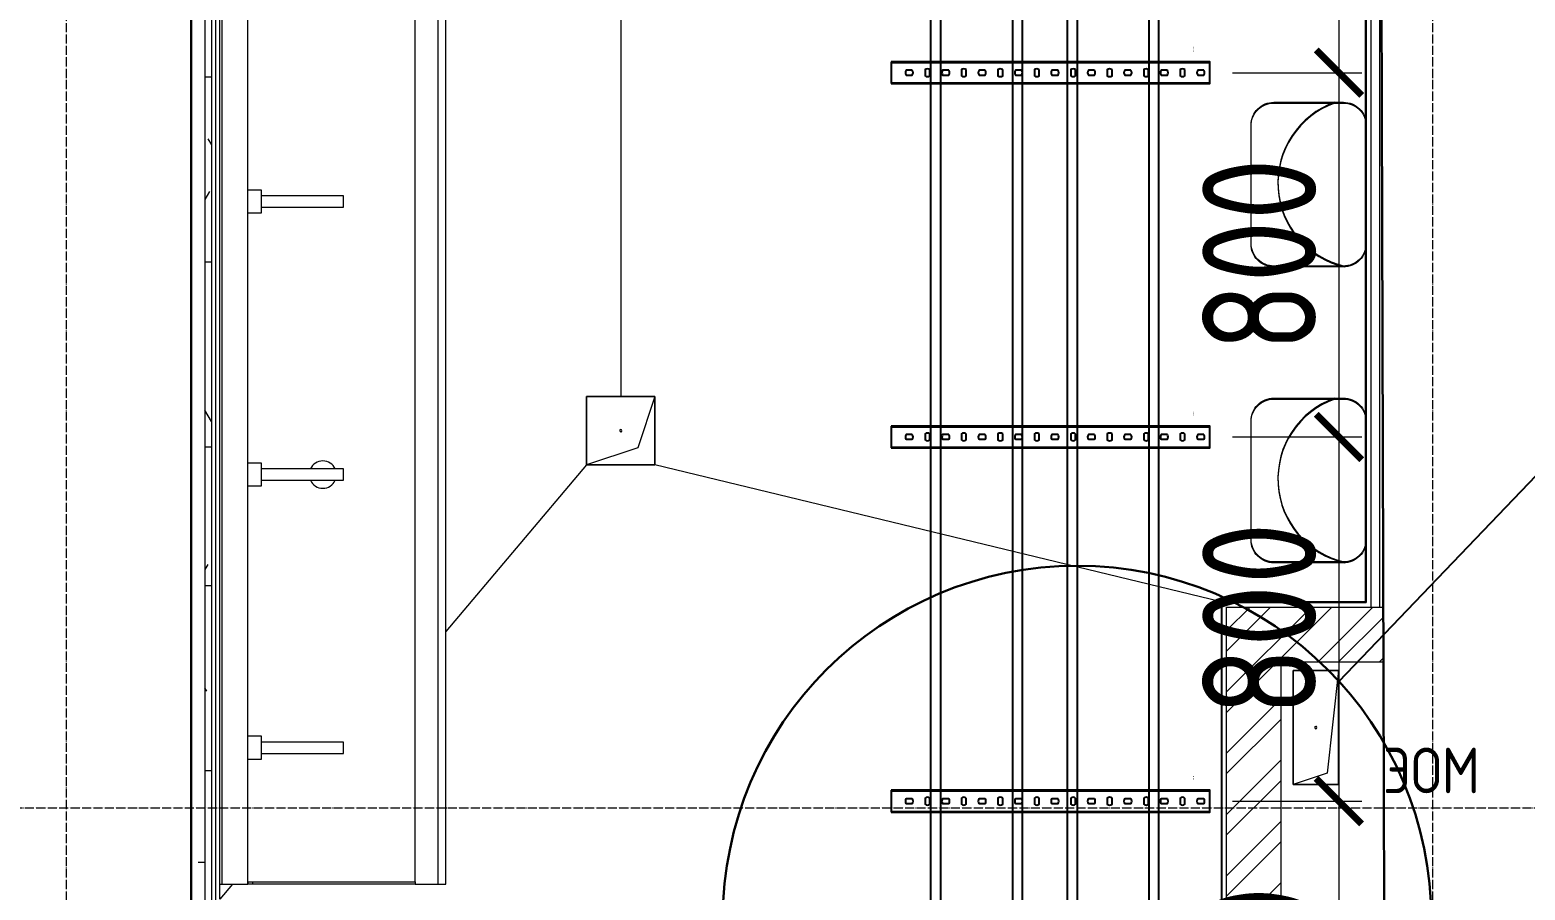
# Model space of a CAD drawing. Header units: millimetres. Extents: x -42533 to 645315, y 3457 to 82611.
# Drawn here: x 72518 to 75801, y 45240 to 47130 of the extents above; entities that cross this region are included whole.
import ezdxf
from ezdxf import colors
from ezdxf.entities.mleader import LeaderData, LeaderLine
from ezdxf.enums import TextEntityAlignment as Align
from ezdxf.math import Vec2, Vec3

# ---------------------------------------------------------------- set-up
doc = ezdxf.new("R2018")
doc.units = ezdxf.units.MM
doc.linetypes.add('ADSK_Линия сетки', pattern=[25, 20, -2.5, 0, -2.5])
for name, color, linetype in [('00_00_потолок_Панели из стали', 7, 'Continuous'), ('ЭОМ_Лотки авар.', 1, 'Continuous'), ('ЭОМ_Лотки рабочие', 5, 'Continuous')]:
    doc.layers.add(name, color=color, linetype=linetype)
for name, color, linetype, lineweight in [('Аннотация', 7, 'Continuous', 18), ('Обобщенные модели', 7, 'Continuous', 18), ('Оси', 253, 'Continuous', 9), ('Перекрытие', 7, 'Continuous', 18), ('Сантехника', 7, 'Continuous', 18), ('Стены внутренние', 7, 'Continuous', 18), ('Стены несущие', 7, 'Continuous', 30), ('Стены отделка', 7, 'Continuous', 30), ('Стены штриховка', 7, 'Continuous', 9), ('ТХ', 5, 'Continuous', 0), ('ШТРИХОВКА', 252, 'Continuous', 15)]:
    doc.layers.add(name, color=color, linetype=linetype, lineweight=lineweight)
doc.layers.add('Линии', color=7, linetype='Continuous', lineweight=9, true_color=0x00a600)
doc.styles.add('GOST Common_5', font='GOST_Common.ttf', dxfattribs={"width": 0.9, "height": 200})
doc.styles.get("Standard").update_dxf_attribs({"font": 'arial.ttf'})
doc.styles.add('М2', font='isocpeur.ttf', dxfattribs={"width": 0.8})
doc.dimstyles.new('М2-100', dxfattribs={"dimtxt": 250, "dimasz": 100, "dimexe": 50, "dimexo": 50, "dimgap": 50, "dimtad": 1, "dimdec": 0, "dimzin": 1, "dimtxsty": 'М2', "dimblk": 'ARCHTICK', "dimcen": 2.5, "dimdle": 50, "dimclre": 256, "dimclrt": 256, "dimadec": 0, "dimazin": 0, "dimtfac": 1, "dimtdec": 0, "dimtix": 1, "dimtmove": 1, "dimatfit": 3, "dimldrblk": 'NONE', "dimfxl": 1, "dimtolj": 1, "dimlwd": 9, "dimlwe": 9, "dimarcsym": 1})

# ---------------------------------------------------------------- blocks, each defined once
blk = doc.blocks.new('ТХ 1 этаж.')
at = {"layer": 'ТХ', "color": 252, "true_color": 0x939598}
for points in [[(55863.8, 12817.9), (55863.8, 13077.7, -0.414214), (55913.8, 13127.7), (56066.7, 13127.7, -0.414214), (56116.7, 13077.7), (56116.7, 12817.9, -0.414214), (56066.7, 12767.9), (55913.8, 12767.9, -0.414214)], [(55863.8, 12167.9), (55863.8, 12427.7, -0.414214), (55913.8, 12477.7), (56066.7, 12477.7, -0.414214), (56116.7, 12427.7), (56116.7, 12167.9, -0.414214), (56066.7, 12117.9), (55913.8, 12117.9, -0.414214)]]:
    blk.add_lwpolyline(points, format="xyb", close=True, dxfattribs=at)
for centre in [(56110.5, 12950.9), (56110.5, 12300.9)]:
    blk.add_arc(centre, 187.6, 109.6167, 257.3478, dxfattribs=at)
blk = doc.blocks.new('ТХ пищеблок....')
at = {"layer": 'ТХ', "color": 8}
for points in [[(2285.3, 1008.2), (2285.3, 1268, -0.414214), (2335.3, 1318), (2488.1, 1318, -0.414214), (2538.1, 1268), (2538.1, 1008.2, -0.414214), (2488.1, 958.2), (2335.3, 958.2, -0.414214)], [(2285.3, 358.2), (2285.3, 618, -0.414214), (2335.3, 668), (2488.1, 668, -0.414214), (2538.1, 618), (2538.1, 358.2, -0.414214), (2488.1, 308.2), (2335.3, 308.2, -0.414214)]]:
    blk.add_lwpolyline(points, format="xyb", close=True, dxfattribs=at)
for centre in [(2531.9, 1141.3), (2531.9, 491.3)]:
    blk.add_arc(centre, 187.6, 109.6167, 257.3478, dxfattribs=at)
blk = doc.blocks.new('1 этаж')
at = {"layer": 'Стены внутренние', "lineweight": 9}
h = blk.add_hatch(dxfattribs=at)
h.set_pattern_fill('FP_12', color=8, style=0, pattern_type=2)
h.set_pattern_definition([(0, (557.2, 188.9), (406.4, 101.6), [33.528, -271.272, 33.528, -271.272, -1625.6]), (0, (557.2, 188.9), (406.4, 101.6), [-609.6, 33.528, -576.072, 33.528, -271.272, -711.2]), (0, (557.2, 188.9), (406.4, 101.6), [-1524, 33.528, -169.672, 33.528, -474.472]), (120, (709.6, 239.7), (-291.18818, 301.15272), [33.528, -271.272, 33.528, -271.272, -1625.6]), (120, (709.6, 239.7), (-291.18818, 301.15272), [-609.6, 33.528, -576.072, 33.528, -271.272, -711.2]), (120, (709.6, 239.7), (-291.18818, 301.15272), [-1524, 33.528, -169.672, 33.528, -474.472]), (240, (760.4, 442.9), (-115.21182, -402.75272), [33.528, -271.272, 33.528, -271.272, -1625.6]), (240, (760.4, 442.9), (-115.21182, -402.75272), [-609.6, 33.528, -576.072, 33.528, -271.272, -711.2]), (240, (760.4, 442.9), (-115.21182, -402.75272), [-1524, 33.528, -169.672, 33.528, -474.472])])
h.paths.add_polyline_path([(46725.389, 13028.573), (46725.389, 16678.823), (46710.389, 16678.823), (46710.389, 13028.573)])
at = {"layer": 'Стены штриховка'}
h = blk.add_hatch(dxfattribs=at)
h.set_pattern_fill('ANSI32', color=8, scale=10)
h.set_pattern_definition([(45, (-31496.66, 188.9), (-67.35192, 67.35192), []), (45, (-31451.76, 188.9), (-67.35192, 67.35192), [])])
h.paths.add_polyline_path([(48953.731, 12915.823), (49073.731, 12915.823), (49073.731, 13454.85), (49298.181, 13454.85), (49297.815, 13574.85), (48953.731, 13574.85)])
at = {"layer": 'Линии', "color": 8}
blk.add_line((47623.615, 15707.633), (47623.615, 14037.633), dxfattribs=at)
at = {"layer": 'Обобщенные модели', "color": 8}
for p, q in [((47548.615, 13887.633), (47548.615, 14037.633)), ((47548.615, 14037.633), (47698.615, 14037.633)), ((47698.615, 14037.633), (47548.615, 14037.633)), ((47548.615, 14037.633), (47548.615, 13887.633)), ((47698.615, 14037.633), (47661.115, 13925.133)), ((47698.615, 14037.633), (47698.615, 13887.633)), ((47698.615, 13887.633), (47698.615, 14037.633)), ((47661.115, 13925.133), (47548.615, 13887.633)), ((47698.615, 13887.633), (47548.615, 13887.633)), ((47548.615, 13887.633), (47698.615, 13887.633)), ((49099.686, 13185.341), (49099.686, 13435.341)), ((49099.686, 13435.341), (49199.686, 13435.341)), ((49199.686, 13435.341), (49099.686, 13435.341)), ((49099.686, 13435.341), (49099.686, 13185.341)), ((49199.686, 13435.341), (49174.686, 13210.341)), ((49199.686, 13435.341), (49199.686, 13185.341)), ((49199.686, 13185.341), (49199.686, 13435.341)), ((49174.686, 13210.341), (49099.686, 13185.341)), ((49199.686, 13185.341), (49099.686, 13185.341)), ((49099.686, 13185.341), (49199.686, 13185.341))]:
    blk.add_line(p, q, dxfattribs=at)
for centre, start, end in [((47623.615, 13962.633), 0, 180), ((47623.615, 13962.633), 120, 180), ((47623.615, 13962.633), 180, 0), ((47623.615, 13962.633), 240, 345), ((47623.615, 13962.633), 15, 90), ((49149.686, 13310.341), 0, 180), ((49149.686, 13310.341), 120, 180), ((49149.686, 13310.341), 180, 0), ((49149.686, 13310.341), 240, 345), ((49149.686, 13310.341), 15, 90)]:
    blk.add_arc(centre, 2.5, start, end, dxfattribs=at)
at = {"layer": 'Оси', "color": 8, "linetype": 'ADSK_Линия сетки'}
for p, q in [((46406.766, -4162.595), (46406.766, 44411.9)), ((49406.766, -4162.595), (49406.766, 44411.9)), ((-9557.528, 13133.902), (56672.201, 13133.902))]:
    blk.add_line(p, q, dxfattribs=at)
at = {"layer": 'Перекрытие', "color": 8}
for p, q in [((47548.615, 13887.633), (47239.389, 13521.252)), ((48941.731, 13586.85), (47698.615, 13887.633)), ((46770.819, 12966.073), (46743.389, 12933.573))]:
    blk.add_line(p, q, dxfattribs=at)
at = {"layer": 'Сантехника', "color": 8}
for p, q in [((46743.389, 12966.073), (46743.389, 16566.073)), ((46748.389, 12966.073), (46748.389, 16566.073)), ((46804.391, 12971.073), (46804.391, 16561.073)), ((47172.431, 12971.073), (47172.431, 16561.073)), ((47222.431, 12966.073), (47222.431, 16566.073)), ((47239.389, 12966.073), (47239.389, 16566.073)), ((46834.389, 14491.073), (46804.389, 14491.073)), ((46834.389, 14441.073), (46834.389, 14491.073)), ((47014.389, 14478.573), (46834.389, 14478.573)), ((47014.389, 14453.573), (47014.389, 14478.573)), ((46834.389, 14453.573), (47014.389, 14453.573)), ((46804.389, 14441.073), (46834.389, 14441.073)), ((46834.389, 13891.073), (46804.389, 13891.073)), ((46834.389, 13841.073), (46834.389, 13891.073)), ((47014.389, 13878.573), (46834.389, 13878.573)), ((47014.389, 13853.573), (47014.389, 13878.573)), ((46804.389, 13841.073), (46834.389, 13841.073)), ((46834.389, 13853.573), (47014.389, 13853.573)), ((46834.389, 13291.073), (46804.389, 13291.073)), ((46834.389, 13241.073), (46834.389, 13291.073)), ((47014.389, 13278.573), (46834.389, 13278.573)), ((47014.389, 13253.573), (47014.389, 13278.573)), ((46804.389, 13241.073), (46834.389, 13241.073)), ((46834.389, 13253.573), (47014.389, 13253.573)), ((46804.389, 12971.073), (46805.788, 12971.073)), ((46804.389, 12971.073), (46815.336, 12971.073)), ((46804.389, 12971.073), (46804.389, 12966.073)), ((46804.391, 12966.073), (46804.391, 12971.073)), ((46815.336, 12971.073), (47172.431, 12971.073)), ((46815.336, 12966.073), (46815.336, 12971.073)), ((47172.431, 12971.073), (47172.431, 12966.073)), ((46743.389, 12966.073), (46748.389, 12966.073)), ((46748.389, 12966.073), (46803.079, 12966.073)), ((46803.079, 12966.073), (46804.391, 12966.073)), ((46815.336, 12966.073), (46804.389, 12966.073)), ((47172.431, 12966.073), (46815.336, 12966.073)), ((47172.431, 12966.073), (47222.431, 12966.073)), ((47222.431, 12966.073), (47239.389, 12966.073))]:
    blk.add_line(p, q, dxfattribs=at)
for start, end in [(90, 155.18283), (24.81717, 90), (204.81717, 270), (270, 335.18283)]:
    blk.add_arc((46969.389, 13866.073), 30, start, end, dxfattribs=at)
at = {"layer": 'Стены несущие', "color": 8}
for p, q in [((46680.389, 12888.573), (46680.389, 20342.827)), ((49290.269, 16052.294), (49299.823, 12915.823))]:
    blk.add_line(p, q, dxfattribs=at)
at = {"layer": 'Стены отделка', "color": 8, "lineweight": 9}
for p, q in [((46710.389, 16613.573), (46710.389, 12888.573)), ((49270.269, 16613.573), (49270.269, 13574.85)), ((49258.201, 16198.573), (49258.201, 13586.85)), ((49290.269, 13574.85), (49290.269, 16052.294)), ((49258.201, 13586.85), (48941.731, 13586.85)), ((48941.731, 13586.85), (48941.731, 12933.573)), ((48953.731, 13574.85), (49297.876, 13574.85)), ((48953.731, 12915.823), (48953.731, 13574.85)), ((49073.731, 12915.823), (49073.731, 13454.85)), ((49073.731, 13454.85), (49298.181, 13454.85)), ((46710.389, 13013.573), (46695.389, 13013.573))]:
    blk.add_line(p, q, dxfattribs=at)
at = {"layer": 'Стены штриховка', "color": 8}
for p, q in [((46725.389, 12918.573), (46725.389, 16598.573)), ((46734.389, 12924.573), (46734.389, 16598.573)), ((49260.201, 16198.573), (49260.201, 13584.85)), ((48943.731, 13584.85), (49260.201, 13584.85)), ((48943.731, 12933.573), (48943.731, 13584.85)), ((46743.389, 12933.573), (46743.389, 13053.823))]:
    blk.add_line(p, q, dxfattribs=at)
at = {"layer": 'ЭОМ_Лотки рабочие'}
for name, p in [('ТХ пищеблок....', (46722.058, 13366.044)), ('ТХ 1 этаж.', (-6856.492, 1554.379))]:
    blk.add_blockref(name, p, dxfattribs=at)
at = {"layer": 'Аннотация', "color": 8, "style": 'GOST Common_5', "width": 0.9}
blk.add_text('ЭОМ', height=100, dxfattribs=at).set_placement((49297.255, 13166.061))
blk = doc.blocks.new('*U40')
at = {"color": 0, "linetype": 'Continuous', "lineweight": 25}
for p, q in [((-78.8, -23398), (-78.8, 0)), ((78.8, -23398), (78.8, 0))]:
    blk.add_line(p, q, dxfattribs=at)
blk.add_lwpolyline([(100.8, -23398), (100.8, 0), (-100.8, 0), (-100.8, -23398)], close=True, dxfattribs=at)
at = {"color": 0, "flags": 9}
for tag, p in [('АРТИКУЛ', (-59.7, -11.8)), ('НАИМЕНОВАНИЕ', (-59.1, -7)), ('ПРИМЕЧАНИЕ', (-58.8, -17.3))]:
    blk.add_attdef(tag, text='', height=2.5, dxfattribs=at).set_placement(p, align=Align.TOP_LEFT)
at = {"color": 0, "lineweight": 30, "flags": 104}
for tag, p in [('ВЫСОТА', (-59.6, -20.9)), ('ТОЛЩИНА', (-59, -31)), ('ШИРИНА', (-58.9, -25.1)), ('ДЛИНА', (-59.5, -36.1))]:
    blk.add_attdef(tag, text='', height=2.5, dxfattribs=at).set_placement(p, align=Align.TOP_LEFT)
blk = doc.blocks.new('*U41')
at = {"color": 0, "linetype": 'Continuous', "lineweight": 25}
for p, q in [((-78.8, -22803.8), (-78.8, 0)), ((78.8, -22803.8), (78.8, 0))]:
    blk.add_line(p, q, dxfattribs=at)
blk.add_lwpolyline([(100.8, -22803.8), (100.8, 0), (-100.8, 0), (-100.8, -22803.8)], close=True, dxfattribs=at)
at = {"color": 0, "flags": 9}
for tag, p in [('АРТИКУЛ', (-59.7, -11.8)), ('НАИМЕНОВАНИЕ', (-59.1, -7)), ('ПРИМЕЧАНИЕ', (-58.8, -17.3))]:
    blk.add_attdef(tag, text='', height=2.5, dxfattribs=at).set_placement(p, align=Align.TOP_LEFT)
at = {"color": 0, "lineweight": 30, "flags": 104}
for tag, p in [('ВЫСОТА', (-59.6, -20.9)), ('ТОЛЩИНА', (-59, -31)), ('ШИРИНА', (-58.9, -25.1)), ('ДЛИНА', (-59.5, -36.1))]:
    blk.add_attdef(tag, text='', height=2.5, dxfattribs=at).set_placement(p, align=Align.TOP_LEFT)
blk = doc.blocks.new('*U45')
at = {"color": 0, "linetype": 'ByBlock', "lineweight": -2}
for points in [[(24, -700), (24, 0), (-24, 0), (-24, -700)], [(-22.5, -700), (-22.5, 0)], [(22.5, -700), (22.5, 0)], [(-24, -700), (24, -700)]]:
    blk.add_lwpolyline(points, dxfattribs=at)
at = {"color": 254, "transparency": 33554483}
blk.add_lwpolyline([(0, 0.7), (0, -2.2)], dxfattribs=at)
at = {"color": 0, "linetype": 'ByBlock', "lineweight": -2}
for points in [[(-5.2, -13.3), (-5.2, -26.7, 0.345739), (5.2, -26.7), (5.2, -13.3, 0.345739)], [(-6.7, -54.8, 0.345739), (-6.7, -65.2), (6.7, -65.2, 0.345739), (6.7, -54.8)], [(-5.2, -93.3), (-5.2, -106.7, 0.345739), (5.2, -106.7), (5.2, -93.3, 0.345739)], [(-6.7, -134.8, 0.345739), (-6.7, -145.2), (6.7, -145.2, 0.345739), (6.7, -134.8)], [(-5.2, -173.3), (-5.2, -186.7, 0.345739), (5.2, -186.7), (5.2, -173.3, 0.345739)], [(-6.7, -214.8, 0.345739), (-6.7, -225.2), (6.7, -225.2, 0.345739), (6.7, -214.8)], [(-5.2, -253.3), (-5.2, -266.7, 0.345739), (5.2, -266.7), (5.2, -253.3, 0.345739)], [(-6.7, -294.8, 0.345739), (-6.7, -305.2), (6.7, -305.2, 0.345739), (6.7, -294.8)], [(-5.2, -333.3), (-5.2, -346.7, 0.345739), (5.2, -346.7), (5.2, -333.3, 0.345739)], [(-6.7, -374.8, 0.345739), (-6.7, -385.2), (6.7, -385.2, 0.345739), (6.7, -374.8)], [(-5.2, -413.3), (-5.2, -426.7, 0.345739), (5.2, -426.7), (5.2, -413.3, 0.345739)], [(-6.7, -454.8, 0.345739), (-6.7, -465.2), (6.7, -465.2, 0.345739), (6.7, -454.8)], [(-5.2, -493.3), (-5.2, -506.7, 0.345739), (5.2, -506.7), (5.2, -493.3, 0.345739)], [(-6.7, -534.8, 0.345739), (-6.7, -545.2), (6.7, -545.2, 0.345739), (6.7, -534.8)], [(-5.2, -573.3), (-5.2, -586.7, 0.345739), (5.2, -586.7), (5.2, -573.3, 0.345739)], [(-6.7, -614.8, 0.345739), (-6.7, -625.2), (6.7, -625.2, 0.345739), (6.7, -614.8)], [(-5.2, -653.3), (-5.2, -666.7, 0.345739), (5.2, -666.7), (5.2, -653.3, 0.345739)]]:
    blk.add_lwpolyline(points, format="xyb", close=True, dxfattribs=at)
at = {"flags": 9}
for tag, p in [('АРТИКУЛ', (-58.9, -24.5)), ('ПРИМЕЧАНИЕ', (-58.3, -30.8)), ('НАИМЕНОВАНИЕ', (-58.2, -19.4))]:
    blk.add_attdef(tag, p, '', height=2.5, dxfattribs=at)
at = {"lineweight": 30, "flags": 104}
blk.add_attdef('ДЛИНА', text='', height=2.5, dxfattribs=at).set_placement((-57.7, -34.6), align=Align.TOP_LEFT)
blk = doc.blocks.new('_ArchTick')
at = {"color": 0, "linetype": 'ByBlock', "lineweight": 70, "const_width": 0.15}
blk.add_lwpolyline([(-0.5, -0.5), (0.5, 0.5)], dxfattribs=at)
blk = doc.blocks.new('*D654')
at = {"layer": '00_00_потолок_Панели из стали', "color": 0, "lineweight": 9, "transparency": 16777216}
blk.add_line((75392, 47885.9), (75392, 46985.7), dxfattribs=at)
at = {"layer": '00_00_потолок_Панели из стали', "lineweight": 9, "transparency": 16777216}
for p, q in [((75236.3, 47835.9), (75442, 47835.9)), ((75158.5, 47035.7), (75442, 47035.7))]:
    blk.add_line(p, q, dxfattribs=at)
at = {"layer": 'Defpoints', "color": 0, "transparency": 16777216}
for p in [(75186.3, 47835.9), (75108.5, 47035.7), (75392, 47035.7)]:
    blk.add_point(p, dxfattribs=at)
at = {"layer": '00_00_потолок_Панели из стали', "color": 0, "lineweight": 9, "transparency": 16777216, "xscale": 100, "yscale": 100, "zscale": 100}
for p, rotation in [((75392, 47835.9), 90), ((75392, 47035.7), 270)]:
    blk.add_blockref('_ArchTick', p, dxfattribs=dict(at, rotation=rotation))
at = {"layer": '00_00_потолок_Панели из стали', "transparency": 16777216, "insert": (75217, 47435.8), "char_height": 250, "attachment_point": 5, "rotation": 90, "style": 'М2'}
blk.add_mtext('\\A1;800', dxfattribs=at)
blk = doc.blocks.new('_None')
blk = doc.blocks.new('*D655')
at = {"layer": '00_00_потолок_Панели из стали', "color": 0, "lineweight": 9, "transparency": 16777216}
blk.add_line((75392, 47085.7), (75392, 46185.5), dxfattribs=at)
at = {"layer": '00_00_потолок_Панели из стали', "lineweight": 9, "transparency": 16777216}
for p, q in [((75236.3, 47035.7), (75442, 47035.7)), ((75158.5, 46235.5), (75442, 46235.5))]:
    blk.add_line(p, q, dxfattribs=at)
at = {"layer": 'Defpoints', "color": 0, "transparency": 16777216}
for p in [(75186.3, 47035.7), (75108.5, 46235.5), (75392, 46235.5)]:
    blk.add_point(p, dxfattribs=at)
at = {"layer": '00_00_потолок_Панели из стали', "color": 0, "lineweight": 9, "transparency": 16777216, "xscale": 100, "yscale": 100, "zscale": 100}
for p, rotation in [((75392, 47035.7), 90), ((75392, 46235.5), 270)]:
    blk.add_blockref('_ArchTick', p, dxfattribs=dict(at, rotation=rotation))
at = {"layer": '00_00_потолок_Панели из стали', "transparency": 16777216, "insert": (75217, 46635.6), "char_height": 250, "attachment_point": 5, "rotation": 90, "style": 'М2'}
blk.add_mtext('\\A1;800', dxfattribs=at)
blk = doc.blocks.new('*D656')
at = {"layer": '00_00_потолок_Панели из стали', "color": 0, "lineweight": 9, "transparency": 16777216}
blk.add_line((75392, 46285.5), (75392, 45385.3), dxfattribs=at)
at = {"layer": '00_00_потолок_Панели из стали', "lineweight": 9, "transparency": 16777216}
for p, q in [((75236.3, 46235.5), (75442, 46235.5)), ((75158.5, 45435.3), (75442, 45435.3))]:
    blk.add_line(p, q, dxfattribs=at)
at = {"layer": 'Defpoints', "color": 0, "transparency": 16777216}
for p in [(75186.3, 46235.5), (75108.5, 45435.3), (75392, 45435.3)]:
    blk.add_point(p, dxfattribs=at)
at = {"layer": '00_00_потолок_Панели из стали', "color": 0, "lineweight": 9, "transparency": 16777216, "xscale": 100, "yscale": 100, "zscale": 100}
for p, rotation in [((75392, 46235.5), 90), ((75392, 45435.3), 270)]:
    blk.add_blockref('_ArchTick', p, dxfattribs=dict(at, rotation=rotation))
at = {"layer": '00_00_потолок_Панели из стали', "transparency": 16777216, "insert": (75217, 45835.4), "char_height": 250, "attachment_point": 5, "rotation": 90, "style": 'М2'}
blk.add_mtext('\\A1;800', dxfattribs=at)
blk = doc.blocks.new('*D657')
at = {"layer": '00_00_потолок_Панели из стали', "color": 0, "lineweight": 9, "transparency": 16777216}
blk.add_line((75392, 45485.3), (75392, 44585.1), dxfattribs=at)
at = {"layer": '00_00_потолок_Панели из стали', "lineweight": 9, "transparency": 16777216}
for p, q in [((75236.3, 45435.3), (75442, 45435.3)), ((75158.5, 44635.1), (75442, 44635.1))]:
    blk.add_line(p, q, dxfattribs=at)
at = {"layer": 'Defpoints', "color": 0, "transparency": 16777216}
for p in [(75186.3, 45435.3), (75108.5, 44635.1), (75392, 44635.1)]:
    blk.add_point(p, dxfattribs=at)
at = {"layer": '00_00_потолок_Панели из стали', "color": 0, "lineweight": 9, "transparency": 16777216, "xscale": 100, "yscale": 100, "zscale": 100}
for p, rotation in [((75392, 45435.3), 90), ((75392, 44635.1), 270)]:
    blk.add_blockref('_ArchTick', p, dxfattribs=dict(at, rotation=rotation))
at = {"layer": '00_00_потолок_Панели из стали', "transparency": 16777216, "insert": (75217, 45035.2), "char_height": 250, "attachment_point": 5, "rotation": 90, "style": 'М2'}
blk.add_mtext('\\A1;800', dxfattribs=at)

msp = doc.modelspace()

# ---------------------------------------------------------------- linework, layer by layer
at = {"layer": 'ЭОМ_Лотки рабочие', "color": 7, "lineweight": 30}
msp.add_circle((74817.1, 45174.6), 777.9, dxfattribs=at)

# ---------------------------------------------------------------- block references
at = {"layer": 'ШТРИХОВКА'}
msp.add_blockref('1 этаж', (26191.6, 32286.7), dxfattribs=at)
at = {"layer": 'ЭОМ_Лотки авар.', "color": 1, "rotation": 180}
msp.add_blockref('*U41', (74596.1, 44536.6), dxfattribs=at)
at = {"layer": 'ЭОМ_Лотки рабочие', "rotation": 180}
msp.add_blockref('*U40', (74895.7, 44242), dxfattribs=at)
at = {"layer": 'ЭОМ_Лотки рабочие'}
ref = msp.add_blockref('*U45', (75108.5, 47035.7), dxfattribs=dict(at, rotation=270))
lines = msp.add_mtext('700 мм', dxfattribs={"layer": '0', "insert": (75073.9, 47093.4), "char_height": 2.5, "attachment_point": 1, "rotation": 270})
ref.add_attrib('ДЛИНА', '', (75073.9, 47093.4), dxfattribs={"flags": 2}).embed_mtext(lines)
ref = msp.add_blockref('*U45', (75108.5, 46235.5), dxfattribs=dict(at, rotation=270))
lines = msp.add_mtext('700 мм', dxfattribs={"layer": '0', "insert": (75073.9, 46293.2), "char_height": 2.5, "attachment_point": 1, "rotation": 270})
ref.add_attrib('ДЛИНА', '', (75073.9, 46293.2), dxfattribs={"flags": 2}).embed_mtext(lines)
ref = msp.add_blockref('*U45', (75108.5, 45435.3), dxfattribs=dict(at, rotation=270))
lines = msp.add_mtext('700 мм', dxfattribs={"layer": '0', "insert": (75073.9, 45493), "char_height": 2.5, "attachment_point": 1, "rotation": 270})
ref.add_attrib('ДЛИНА', '', (75073.9, 45493), dxfattribs={"flags": 2}).embed_mtext(lines)

# ---------------------------------------------------------------- dimensions: what is measured, and where the dimension line sits
at = {"layer": '00_00_потолок_Панели из стали'}
for base, p1, p2, picture, middle in [((75392, 47035.7), (75186.3, 47835.9), (75108.5, 47035.7), '*D654', (75217, 47435.8)), ((75392, 46235.5), (75186.3, 47035.7), (75108.5, 46235.5), '*D655', (75217, 46635.6)), ((75392, 45435.3), (75186.3, 46235.5), (75108.5, 45435.3), '*D656', (75217, 45835.4)), ((75392, 44635.1), (75186.3, 45435.3), (75108.5, 44635.1), '*D657', (75217, 45035.2))]:
    dim = msp.add_linear_dim(base=base, p1=p1, p2=p2, angle=90, dimstyle='М2-100', dxfattribs=at)
    dim.commit()
    dim.dimension.update_dxf_attribs({"geometry": picture, "text_midpoint": middle})

# ---------------------------------------------------------------- leaders
at = {"layer": 'ЭОМ_Лотки рабочие', "color": 7}
ml = msp.add_multileader_mtext('Standard', dxfattribs=at)
ml.set_content('{\\fISOCTEUR|b0|i0|c204|p49;1}', color=7)
ml.set_leader_properties()
ml.build(insert=Vec2(0, 0))
ml.multileader.update_dxf_attribs({"text_left_attachment_type": 5, "text_right_attachment_type": 6, "dogleg_length": 0.36, "arrow_head_size": 0.18})
ctx = ml.context
ctx.base_point, ctx.char_height, ctx.arrow_head_size, ctx.landing_gap_size, ctx.plane_origin = Vec3(76396.6, 46480.9), 250, 0.18, 0.09, Vec3(77611.3, 45902.4)
ctx.left_attachment, ctx.right_attachment = 5, 6
notes = []
notes.append((ctx, [(1, (1, 1, 0), (76140.3, 46480.9), (1, 0), 256.3, [(0, [(75392, 45698.8)], 0, [])])]))
ctx.mtext.insert, ctx.mtext.width, ctx.mtext.flow_direction = Vec3(76396.7, 46780.9), 425.901, 5
for ctx, leaders in notes:
    for number, flags, end, landing, length, lines in leaders:
        leader = LeaderData()
        leader.index, (leader.has_last_leader_line, leader.has_dogleg_vector, leader.attachment_direction) = number, flags
        leader.last_leader_point, leader.dogleg_vector, leader.dogleg_length = Vec3(end), Vec3(landing), length
        for number, points, colour, breaks in lines:
            line = LeaderLine()
            line.index, line.vertices, line.color, line.breaks = number, Vec3.list(points), colors.encode_raw_color(colour), breaks
            leader.lines.append(line)
        ctx.leaders.append(leader)

doc.saveas('drawing.dxf')
